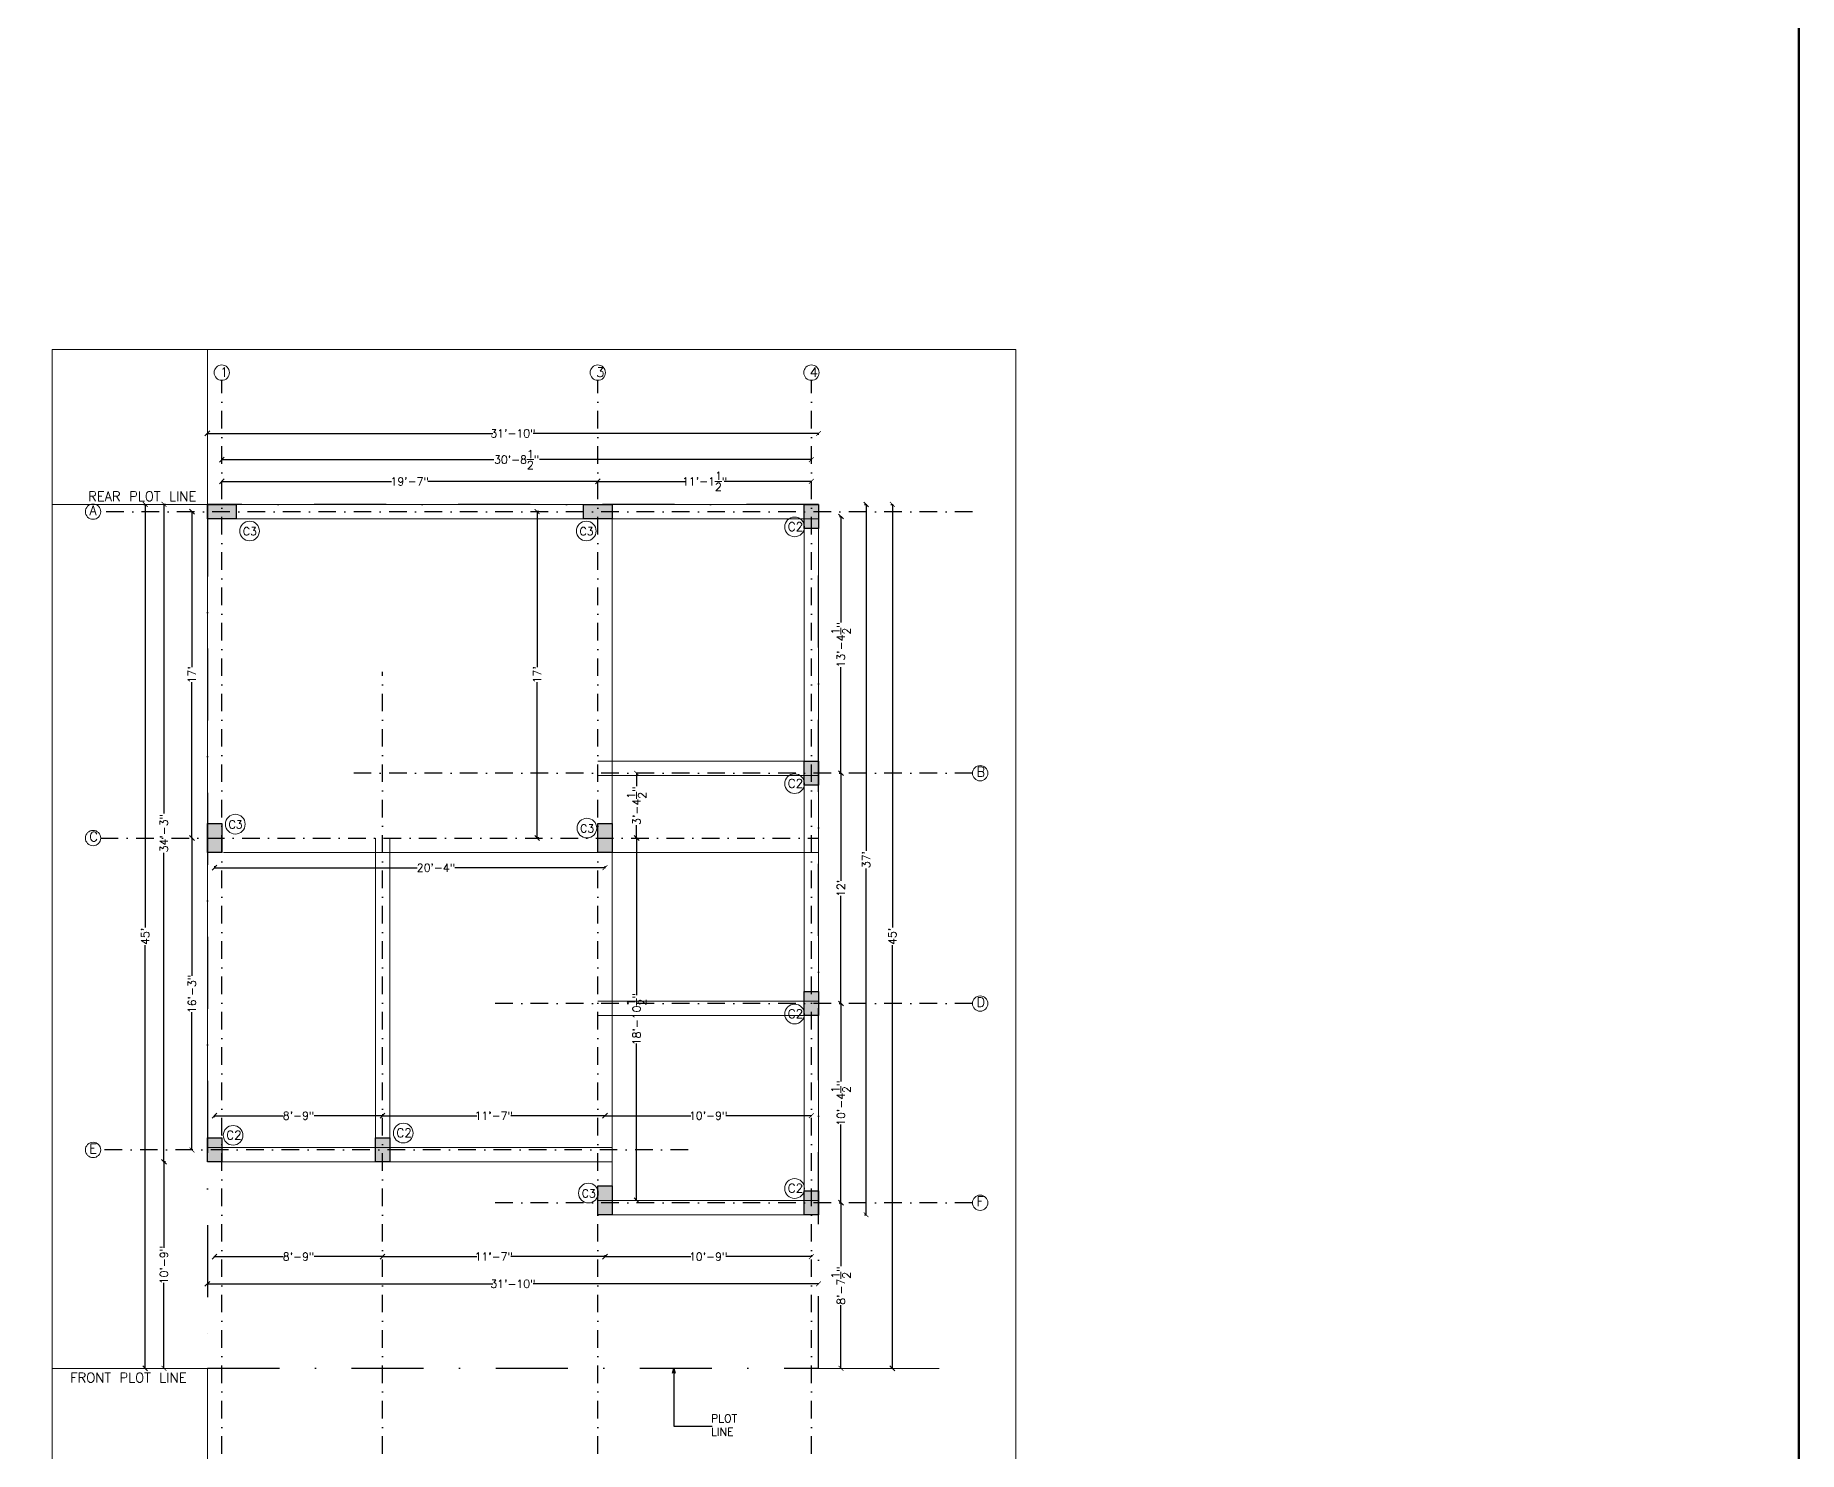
# Model space of a CAD drawing. Header units: inches. Extents: x 10416 to 14183, y 3009 to 10486.
# Drawn here: x 13081 to 14183, y 7371 to 8256 of the extents above; entities that cross this region are included whole.
import ezdxf

# ---------------------------------------------------------------- set-up
doc = ezdxf.new("R2010")
doc.units = ezdxf.units.IN
doc.header["$MEASUREMENT"] = 0
doc.header["$PDMODE"] = 98
doc.linetypes.add('DASHDOTX2', pattern=[2, 1, -0.5, 0, -0.5])
doc.layers.get('0').update_dxf_attribs({"lineweight": 9})
doc.layers.get('Defpoints').update_dxf_attribs({"lineweight": 9})
for name, color, linetype in [('A7- wall', 12, 'Continuous'), ('A7-column', 7, 'Continuous'), ('A7-cut out', 252, 'DASHDOTX2'), ('A7-text', 232, 'Continuous')]:
    doc.layers.add(name, color=color, linetype=linetype)
for name, color, linetype, lineweight in [('A7-dimention', 160, 'Continuous', 15), ('DIM', 7, 'Continuous', 9), ('Office furniture', 18, 'Continuous', 200), ('THIN', 8, 'Continuous', 9)]:
    doc.layers.add(name, color=color, linetype=linetype, lineweight=lineweight)
doc.styles.get("Standard").update_dxf_attribs({"font": 'txt.shx', "height": 5})
doc.styles.add('WORKING', font='txt.shx', dxfattribs={"height": 5})
doc.dimstyles.new('FERDIM', dxfattribs={"dimtxt": 5, "dimasz": 3, "dimexe": 0.1875, "dimexo": 0.375, "dimgap": 0.125, "dimtad": 0, "dimdec": 1, "dimzin": 0, "dimdsep": 46, "dimlunit": 4, "dimtxsty": 'Standard', "dimblk1": 'OBLIQUE', "dimblk2": 'ARCHTICK', "dimsah": 1, "dimcen": 0.09375, "dimdle": 0.1875, "dimclrd": 256, "dimclre": 256, "dimclrt": 256, "dimadec": 0, "dimazin": 3, "dimtfac": 1, "dimtdec": 1, "dimtofl": 0, "dimtmove": 1, "dimatfit": 3, "dimldrblk": 'OPEN30', "dimfxl": 1, "dimtolj": 1, "dimtzin": 0, "dimarcsym": 0})

# ---------------------------------------------------------------- blocks, each defined once
blk = doc.blocks.new('_Oblique')
at = {"color": 0, "linetype": 'ByBlock', "lineweight": -2}
blk.add_line((-0.5, -0.5), (0.5, 0.5), dxfattribs=at)
blk = doc.blocks.new('_ArchTick')
at = {"layer": 'DIM', "color": 0, "const_width": 0.15}
blk.add_lwpolyline([(-0.5, -0.5), (0.5, 0.5)], dxfattribs=at)
blk = doc.blocks.new('*D34')
at = {"layer": 'A7-dimention', "lineweight": -2, "ltscale": 45, "transparency": 16777216}
for p, q in [((13179.1, 7958.5), (13178.9, 7958.5)), ((13179.1, 7958.7), (13179.1, 7861.2)), ((13179.1, 7754.3), (13179.1, 7851.8)), ((13179.1, 7754.5), (13178.9, 7754.5))]:
    blk.add_line(p, q, dxfattribs=at)
at = {"layer": 'Defpoints', "color": 0, "lineweight": 13, "ltscale": 45, "transparency": 16777216}
for p in [(13179.1, 7958.5), (13179.1, 7754.5), (13179.1, 7754.5)]:
    blk.add_point(p, dxfattribs=at)
at = {"layer": 'A7-dimention', "lineweight": -2, "ltscale": 45, "transparency": 16777216, "xscale": 3, "yscale": 3, "zscale": 3}
for name, p, rotation in [('_Oblique', (13179.1, 7958.5), 90), ('_ArchTick', (13179.1, 7754.5), 270)]:
    blk.add_blockref(name, p, dxfattribs=dict(at, rotation=rotation))
at = {"layer": 'A7-dimention', "lineweight": 13, "ltscale": 45, "transparency": 16777216, "insert": (13179.1, 7856.5), "char_height": 5, "attachment_point": 5, "rotation": 90}
blk.add_mtext("\\A1;17'", dxfattribs=at)
blk = doc.blocks.new('_Open30')
at = {"color": 0, "linetype": 'ByBlock', "lineweight": -2}
for p, q in [((-1, 0.27), (0, 0)), ((0, 0), (-1, -0.27)), ((0, 0), (-1, 0))]:
    blk.add_line(p, q, dxfattribs=at)
blk = doc.blocks.new('*D35')
at = {"layer": 'A7-dimention', "lineweight": -2, "ltscale": 45, "transparency": 16777216}
for p, q in [((13179.1, 7754.5), (13178.9, 7754.5)), ((13179.1, 7754.7), (13179.1, 7668.3)), ((13179.1, 7559.3), (13179.1, 7645.6)), ((13179.1, 7559.5), (13178.9, 7559.5))]:
    blk.add_line(p, q, dxfattribs=at)
at = {"layer": 'Defpoints', "color": 0, "lineweight": 13, "ltscale": 45, "transparency": 16777216}
for p in [(13179.1, 7754.5), (13179.1, 7559.5), (13179.1, 7559.5)]:
    blk.add_point(p, dxfattribs=at)
at = {"layer": 'A7-dimention', "lineweight": -2, "ltscale": 45, "transparency": 16777216, "xscale": 3, "yscale": 3, "zscale": 3}
for name, p, rotation in [('_Oblique', (13179.1, 7754.5), 90), ('_ArchTick', (13179.1, 7559.5), 270)]:
    blk.add_blockref(name, p, dxfattribs=dict(at, rotation=rotation))
at = {"layer": 'A7-dimention', "lineweight": 13, "ltscale": 45, "transparency": 16777216, "insert": (13179.1, 7657), "char_height": 5, "attachment_point": 5, "rotation": 90}
blk.add_mtext('\\A1;16\'-3"', dxfattribs=at)
blk = doc.blocks.new('*D36')
at = {"layer": 'A7-dimention', "lineweight": -2, "ltscale": 45, "transparency": 16777216}
for p, q in [((13197.5, 7977.4), (13303.8, 7977.4)), ((13197.7, 7976.4), (13197.7, 7977.6)), ((13432.9, 7977.4), (13326.6, 7977.4)), ((13432.7, 7976.4), (13432.7, 7977.6))]:
    blk.add_line(p, q, dxfattribs=at)
at = {"layer": 'Defpoints', "color": 0, "lineweight": 13, "ltscale": 45, "transparency": 16777216}
for p in [(13432.7, 7977.4), (13197.7, 7963), (13432.7, 7963)]:
    blk.add_point(p, dxfattribs=at)
at = {"layer": 'A7-dimention', "lineweight": -2, "ltscale": 45, "transparency": 16777216, "xscale": 3, "yscale": 3, "zscale": 3}
blk.add_blockref('_ArchTick', (13432.7, 7977.4), dxfattribs=at)
at = {"layer": 'A7-dimention', "lineweight": -2, "ltscale": 45, "transparency": 16777216, "xscale": 3, "yscale": 3, "zscale": 3, "rotation": 180}
blk.add_blockref('_Oblique', (13197.7, 7977.4), dxfattribs=at)
at = {"layer": 'A7-dimention', "lineweight": 13, "ltscale": 45, "transparency": 16777216, "insert": (13315.2, 7977.4), "char_height": 5, "attachment_point": 5}
blk.add_mtext('\\A1;19\'-7"', dxfattribs=at)
blk = doc.blocks.new('*D37')
at = {"layer": 'A7-dimention', "lineweight": -2, "ltscale": 45, "transparency": 16777216}
for p, q in [((13432.5, 7977.4), (13487.3, 7977.4)), ((13432.7, 7976.4), (13432.7, 7977.6)), ((13566.4, 7977.4), (13511.7, 7977.4)), ((13566.2, 7977.4), (13566.2, 7977.6))]:
    blk.add_line(p, q, dxfattribs=at)
at = {"layer": 'Defpoints', "color": 0, "lineweight": 13, "ltscale": 45, "transparency": 16777216}
for p in [(13566.2, 7977.4), (13566.2, 7977.4), (13432.7, 7963)]:
    blk.add_point(p, dxfattribs=at)
at = {"layer": 'A7-dimention', "lineweight": -2, "ltscale": 45, "transparency": 16777216, "xscale": 3, "yscale": 3, "zscale": 3}
blk.add_blockref('_ArchTick', (13566.2, 7977.4), dxfattribs=at)
at = {"layer": 'A7-dimention', "lineweight": -2, "ltscale": 45, "transparency": 16777216, "xscale": 3, "yscale": 3, "zscale": 3, "rotation": 180}
blk.add_blockref('_Oblique', (13432.7, 7977.4), dxfattribs=at)
at = {"layer": 'A7-dimention', "lineweight": 13, "ltscale": 45, "transparency": 16777216, "insert": (13499.5, 7977.4), "char_height": 5, "attachment_point": 5}
blk.add_mtext('\\A1;11\'-1{\\H1.000000x;\\S1/2;}"', dxfattribs=at)
blk = doc.blocks.new('*D38')
at = {"layer": 'A7-dimention', "lineweight": -2, "ltscale": 45, "transparency": 16777216}
for p, q in [((13197.5, 7991), (13367.7, 7991)), ((13197.7, 7990), (13197.7, 7991.2)), ((13566.4, 7991), (13396.3, 7991)), ((13566.2, 7990), (13566.2, 7991.2))]:
    blk.add_line(p, q, dxfattribs=at)
at = {"layer": 'Defpoints', "color": 0, "lineweight": 13, "ltscale": 45, "transparency": 16777216}
for p in [(13566.2, 7991), (13197.7, 7982.4), (13566.2, 7983.4)]:
    blk.add_point(p, dxfattribs=at)
at = {"layer": 'A7-dimention', "lineweight": -2, "ltscale": 45, "transparency": 16777216, "xscale": 3, "yscale": 3, "zscale": 3, "rotation": 180}
blk.add_blockref('_Oblique', (13197.7, 7991), dxfattribs=at)
at = {"layer": 'A7-dimention', "lineweight": -2, "ltscale": 45, "transparency": 16777216, "xscale": 3, "yscale": 3, "zscale": 3}
blk.add_blockref('_ArchTick', (13566.2, 7991), dxfattribs=at)
at = {"layer": 'A7-dimention', "lineweight": 13, "ltscale": 45, "transparency": 16777216, "insert": (13382, 7991), "char_height": 5, "attachment_point": 5}
blk.add_mtext('\\A1;30\'-8{\\H1.000000x;\\S1/2;}"', dxfattribs=at)
blk = doc.blocks.new('*D39')
at = {"layer": 'A7-dimention', "lineweight": -2, "ltscale": 45, "transparency": 16777216}
for p, q in [((13188.5, 8007.4), (13367.1, 8007.4)), ((13188.7, 8006.4), (13188.7, 8007.6)), ((13570.9, 8007.4), (13392.3, 8007.4)), ((13570.7, 8006.4), (13570.7, 8007.6))]:
    blk.add_line(p, q, dxfattribs=at)
at = {"layer": 'Defpoints', "color": 0, "lineweight": 13, "ltscale": 45, "transparency": 16777216}
for p in [(13570.7, 8007.4), (13188.7, 7963), (13570.7, 7963)]:
    blk.add_point(p, dxfattribs=at)
at = {"layer": 'A7-dimention', "lineweight": -2, "ltscale": 45, "transparency": 16777216, "xscale": 3, "yscale": 3, "zscale": 3, "rotation": 180}
blk.add_blockref('_Oblique', (13188.7, 8007.4), dxfattribs=at)
at = {"layer": 'A7-dimention', "lineweight": -2, "ltscale": 45, "transparency": 16777216, "xscale": 3, "yscale": 3, "zscale": 3}
blk.add_blockref('_ArchTick', (13570.7, 8007.4), dxfattribs=at)
at = {"layer": 'A7-dimention', "lineweight": 13, "ltscale": 45, "transparency": 16777216, "insert": (13379.7, 8007.4), "char_height": 5, "attachment_point": 5}
blk.add_mtext('\\A1;31\'-10"', dxfattribs=at)
blk = doc.blocks.new('*D40')
at = {"layer": 'A7-dimention', "lineweight": -2, "ltscale": 45, "transparency": 16777216}
for p, q in [((13583.7, 7955.5), (13584.9, 7955.5)), ((13584.7, 7955.7), (13584.7, 7889.1)), ((13584.7, 7794.8), (13584.7, 7861.3)), ((13583.7, 7795), (13584.9, 7795))]:
    blk.add_line(p, q, dxfattribs=at)
at = {"layer": 'Defpoints', "color": 0, "lineweight": 13, "ltscale": 45, "transparency": 16777216}
for p in [(13573.7, 7955.5), (13573.7, 7795), (13584.7, 7795)]:
    blk.add_point(p, dxfattribs=at)
at = {"layer": 'A7-dimention', "lineweight": -2, "ltscale": 45, "transparency": 16777216, "xscale": 3, "yscale": 3, "zscale": 3}
for name, p, rotation in [('_Oblique', (13584.7, 7955.5), 90), ('_ArchTick', (13584.7, 7795), 270)]:
    blk.add_blockref(name, p, dxfattribs=dict(at, rotation=rotation))
at = {"layer": 'A7-dimention', "lineweight": 13, "ltscale": 45, "transparency": 16777216, "insert": (13584.7, 7875.2), "char_height": 5, "attachment_point": 5, "rotation": 90}
blk.add_mtext('\\A1;13\'-4{\\H1.000000x;\\S1/2;}"', dxfattribs=at)
blk = doc.blocks.new('*D41')
at = {"layer": 'A7-dimention', "lineweight": -2, "ltscale": 45, "transparency": 16777216}
for p, q in [((13583.7, 7795), (13584.9, 7795)), ((13584.7, 7795.2), (13584.7, 7727.7)), ((13584.7, 7650.8), (13584.7, 7718.3)), ((13584.7, 7651), (13584.5, 7651))]:
    blk.add_line(p, q, dxfattribs=at)
at = {"layer": 'Defpoints', "color": 0, "lineweight": 13, "ltscale": 45, "transparency": 16777216}
for p in [(13573.7, 7795), (13584.7, 7651), (13584.7, 7651)]:
    blk.add_point(p, dxfattribs=at)
at = {"layer": 'A7-dimention', "lineweight": -2, "ltscale": 45, "transparency": 16777216, "xscale": 3, "yscale": 3, "zscale": 3}
for name, p, rotation in [('_Oblique', (13584.7, 7795), 90), ('_ArchTick', (13584.7, 7651), 270)]:
    blk.add_blockref(name, p, dxfattribs=dict(at, rotation=rotation))
at = {"layer": 'A7-dimention', "lineweight": 13, "ltscale": 45, "transparency": 16777216, "insert": (13584.7, 7723), "char_height": 5, "attachment_point": 5, "rotation": 90}
blk.add_mtext("\\A1;12'", dxfattribs=at)
blk = doc.blocks.new('*D42')
at = {"layer": 'A7-dimention', "lineweight": -2, "ltscale": 45, "transparency": 16777216}
for p, q in [((13584.7, 7651), (13584.5, 7651)), ((13584.7, 7651.2), (13584.7, 7602.2)), ((13584.7, 7526.3), (13584.7, 7575.3)), ((13584.7, 7526.5), (13584.5, 7526.5))]:
    blk.add_line(p, q, dxfattribs=at)
at = {"layer": 'Defpoints', "color": 0, "lineweight": 13, "ltscale": 45, "transparency": 16777216}
for p in [(13584.7, 7651), (13584.7, 7526.5), (13584.7, 7526.5)]:
    blk.add_point(p, dxfattribs=at)
at = {"layer": 'A7-dimention', "lineweight": -2, "ltscale": 45, "transparency": 16777216, "xscale": 3, "yscale": 3, "zscale": 3}
for name, p, rotation in [('_Oblique', (13584.7, 7651), 90), ('_ArchTick', (13584.7, 7526.5), 270)]:
    blk.add_blockref(name, p, dxfattribs=dict(at, rotation=rotation))
at = {"layer": 'A7-dimention', "lineweight": 13, "ltscale": 45, "transparency": 16777216, "insert": (13584.7, 7588.7), "char_height": 5, "attachment_point": 5, "rotation": 90}
blk.add_mtext('\\A1;10\'-4{\\H1.000000x;\\S1/2;}"', dxfattribs=at)
blk = doc.blocks.new('*D43')
at = {"layer": 'A7-dimention', "lineweight": -2, "ltscale": 45, "transparency": 16777216}
for p, q in [((13615.8, 7963), (13617, 7963)), ((13616.8, 7963.2), (13616.8, 7698.5)), ((13616.8, 7422.8), (13616.8, 7687.4)), ((13615.8, 7423), (13617, 7423))]:
    blk.add_line(p, q, dxfattribs=at)
at = {"layer": 'Defpoints', "color": 0, "lineweight": 13, "ltscale": 45, "transparency": 16777216}
for p in [(13570.7, 7963), (13616.8, 7963), (13570.7, 7423)]:
    blk.add_point(p, dxfattribs=at)
at = {"layer": 'A7-dimention', "lineweight": -2, "ltscale": 45, "transparency": 16777216, "xscale": 3, "yscale": 3, "zscale": 3}
for name, p, rotation in [('_ArchTick', (13616.8, 7963), 90), ('_Oblique', (13616.8, 7423), 270)]:
    blk.add_blockref(name, p, dxfattribs=dict(at, rotation=rotation))
at = {"layer": 'A7-dimention', "lineweight": 13, "ltscale": 45, "transparency": 16777216, "insert": (13616.8, 7693), "char_height": 5, "attachment_point": 5, "rotation": 90}
blk.add_mtext("\\A1;45'", dxfattribs=at)
blk = doc.blocks.new('ryjyur')
at = {"layer": 'A7-text', "lineweight": 13, "ltscale": 45}
blk.add_circle((13295.1, 7902.4), 6.16, dxfattribs=at)
at = {"layer": 'A7-text', "lineweight": 13, "ltscale": 45, "insert": (13290.8, 7905.3), "char_height": 5.5, "attachment_point": 1, "style": 'WORKING'}
blk.add_mtext('C2', dxfattribs=at)
blk = doc.blocks.new('ryjyu')
at = {"layer": 'A7-text', "lineweight": 13, "ltscale": 45}
blk.add_circle((13331.6, 7902.4), 6.16, dxfattribs=at)
at = {"layer": 'A7-text', "lineweight": 13, "ltscale": 45, "insert": (13327.4, 7904.7), "char_height": 5, "attachment_point": 1, "style": 'WORKING'}
blk.add_mtext('C3', dxfattribs=at)
blk = doc.blocks.new('*D46')
at = {"layer": 'A7-dimention', "lineweight": -2, "ltscale": 45, "transparency": 16777216}
for p, q in [((13193.2, 7736.9), (13193.2, 7735.7)), ((13437.2, 7736.9), (13437.2, 7735.7)), ((13193, 7735.9), (13319.8, 7735.9)), ((13437.4, 7735.9), (13343.4, 7735.9))]:
    blk.add_line(p, q, dxfattribs=at)
at = {"layer": 'Defpoints', "color": 0, "lineweight": 13, "ltscale": 45, "transparency": 16777216}
for p in [(13193.2, 7745.5), (13437.2, 7745.5), (13437.2, 7735.9)]:
    blk.add_point(p, dxfattribs=at)
at = {"layer": 'A7-dimention', "lineweight": -2, "ltscale": 45, "transparency": 16777216, "xscale": 3, "yscale": 3, "zscale": 3, "rotation": 180}
blk.add_blockref('_Oblique', (13193.2, 7735.9), dxfattribs=at)
at = {"layer": 'A7-dimention', "lineweight": -2, "ltscale": 45, "transparency": 16777216, "xscale": 3, "yscale": 3, "zscale": 3}
blk.add_blockref('_ArchTick', (13437.2, 7735.9), dxfattribs=at)
at = {"layer": 'A7-dimention', "lineweight": 13, "ltscale": 45, "transparency": 16777216, "insert": (13331.6, 7735.9), "char_height": 5, "attachment_point": 5}
blk.add_mtext('\\A1;20\'-4"', dxfattribs=at)
blk = doc.blocks.new('*D47')
at = {"layer": 'A7-dimention', "lineweight": -2, "ltscale": 45, "transparency": 16777216}
for p, q in [((13193, 7580.9), (13236, 7580.9)), ((13193.2, 7579.9), (13193.2, 7581.1)), ((13298.4, 7580.9), (13255.4, 7580.9)), ((13298.2, 7581.9), (13298.2, 7580.7))]:
    blk.add_line(p, q, dxfattribs=at)
at = {"layer": 'Defpoints', "color": 0, "lineweight": 13, "ltscale": 45, "transparency": 16777216}
for p in [(13298.2, 7593.8), (13298.2, 7580.9), (13193.2, 7567)]:
    blk.add_point(p, dxfattribs=at)
at = {"layer": 'A7-dimention', "lineweight": -2, "ltscale": 45, "transparency": 16777216, "xscale": 3, "yscale": 3, "zscale": 3, "rotation": 180}
blk.add_blockref('_Oblique', (13193.2, 7580.9), dxfattribs=at)
at = {"layer": 'A7-dimention', "lineweight": -2, "ltscale": 45, "transparency": 16777216, "xscale": 3, "yscale": 3, "zscale": 3}
blk.add_blockref('_ArchTick', (13298.2, 7580.9), dxfattribs=at)
at = {"layer": 'A7-dimention', "lineweight": 13, "ltscale": 45, "transparency": 16777216, "insert": (13245.7, 7580.9), "char_height": 5, "attachment_point": 5}
blk.add_mtext('\\A1;8\'-9"', dxfattribs=at)
blk = doc.blocks.new('*D48')
at = {"layer": 'A7-dimention', "lineweight": -2, "ltscale": 45, "transparency": 16777216}
for p, q in [((13298, 7580.9), (13357.2, 7580.9)), ((13298.2, 7581.9), (13298.2, 7580.7)), ((13437.4, 7580.9), (13378.3, 7580.9)), ((13437.2, 7580.8), (13437.2, 7581.1))]:
    blk.add_line(p, q, dxfattribs=at)
at = {"layer": 'Defpoints', "color": 0, "lineweight": 13, "ltscale": 45, "transparency": 16777216}
for p in [(13298.2, 7593.8), (13437.2, 7580.9), (13437.2, 7580.4)]:
    blk.add_point(p, dxfattribs=at)
at = {"layer": 'A7-dimention', "lineweight": -2, "ltscale": 45, "transparency": 16777216, "xscale": 3, "yscale": 3, "zscale": 3, "rotation": 180}
blk.add_blockref('_Oblique', (13298.2, 7580.9), dxfattribs=at)
at = {"layer": 'A7-dimention', "lineweight": -2, "ltscale": 45, "transparency": 16777216, "xscale": 3, "yscale": 3, "zscale": 3}
blk.add_blockref('_ArchTick', (13437.2, 7580.9), dxfattribs=at)
at = {"layer": 'A7-dimention', "lineweight": 13, "ltscale": 45, "transparency": 16777216, "insert": (13367.7, 7580.9), "char_height": 5, "attachment_point": 5}
blk.add_mtext('\\A1;11\'-7"', dxfattribs=at)
blk = doc.blocks.new('*D49')
at = {"layer": 'A7-dimention', "lineweight": -2, "ltscale": 45, "transparency": 16777216}
for p, q in [((13437, 7580.9), (13490.8, 7580.9)), ((13437.2, 7580.8), (13437.2, 7581.1)), ((13566.4, 7580.9), (13512.7, 7580.9)), ((13566.2, 7580.8), (13566.2, 7581.1))]:
    blk.add_line(p, q, dxfattribs=at)
at = {"layer": 'Defpoints', "color": 0, "lineweight": 13, "ltscale": 45, "transparency": 16777216}
for p in [(13437.2, 7580.4), (13566.2, 7580.9), (13566.2, 7580.4)]:
    blk.add_point(p, dxfattribs=at)
at = {"layer": 'A7-dimention', "lineweight": -2, "ltscale": 45, "transparency": 16777216, "xscale": 3, "yscale": 3, "zscale": 3, "rotation": 180}
blk.add_blockref('_Oblique', (13437.2, 7580.9), dxfattribs=at)
at = {"layer": 'A7-dimention', "lineweight": -2, "ltscale": 45, "transparency": 16777216, "xscale": 3, "yscale": 3, "zscale": 3}
blk.add_blockref('_ArchTick', (13566.2, 7580.9), dxfattribs=at)
at = {"layer": 'A7-dimention', "lineweight": 13, "ltscale": 45, "transparency": 16777216, "insert": (13501.7, 7580.9), "char_height": 5, "attachment_point": 5}
blk.add_mtext('\\A1;10\'-9"', dxfattribs=at)
blk = doc.blocks.new('*D50')
at = {"layer": 'A7-dimention', "lineweight": -2, "ltscale": 45, "transparency": 16777216}
for p, q in [((13456, 7754.5), (13457.2, 7754.5)), ((13457, 7754.7), (13457, 7656.3)), ((13457, 7527.8), (13457, 7626.1)), ((13456, 7528), (13457.2, 7528))]:
    blk.add_line(p, q, dxfattribs=at)
at = {"layer": 'Defpoints', "color": 0, "lineweight": 13, "ltscale": 45, "transparency": 16777216}
for p in [(13446.8, 7754.5), (13457, 7754.5), (13446.8, 7528)]:
    blk.add_point(p, dxfattribs=at)
at = {"layer": 'A7-dimention', "lineweight": -2, "ltscale": 45, "transparency": 16777216, "xscale": 3, "yscale": 3, "zscale": 3}
for name, p, rotation in [('_ArchTick', (13457, 7754.5), 90), ('_Oblique', (13457, 7528), 270)]:
    blk.add_blockref(name, p, dxfattribs=dict(at, rotation=rotation))
at = {"layer": 'A7-dimention', "lineweight": 13, "ltscale": 45, "transparency": 16777216, "insert": (13457, 7641.2), "char_height": 5, "attachment_point": 5, "rotation": 90}
blk.add_mtext('\\A1;18\'-10{\\H1.000000x;\\S1/2;}"', dxfattribs=at)
blk = doc.blocks.new('*D51')
at = {"layer": 'A7-dimention', "lineweight": -2, "ltscale": 45, "transparency": 16777216}
for p, q in [((13457, 7795), (13456.8, 7795)), ((13457, 7795.2), (13457, 7786.9)), ((13457, 7754.3), (13457, 7762.5)), ((13456, 7754.5), (13457.2, 7754.5))]:
    blk.add_line(p, q, dxfattribs=at)
at = {"layer": 'Defpoints', "color": 0, "lineweight": 13, "ltscale": 45, "transparency": 16777216}
for p in [(13457, 7795), (13457, 7795), (13446.8, 7754.5)]:
    blk.add_point(p, dxfattribs=at)
at = {"layer": 'A7-dimention', "lineweight": -2, "ltscale": 45, "transparency": 16777216, "xscale": 3, "yscale": 3, "zscale": 3}
for name, p, rotation in [('_ArchTick', (13457, 7795), 90), ('_Oblique', (13457, 7754.5), 270)]:
    blk.add_blockref(name, p, dxfattribs=dict(at, rotation=rotation))
at = {"layer": 'A7-dimention', "lineweight": 13, "ltscale": 45, "transparency": 16777216, "insert": (13457, 7774.7), "char_height": 5, "attachment_point": 5, "rotation": 90}
blk.add_mtext('\\A1;3\'-4{\\H1.000000x;\\S1/2;}"', dxfattribs=at)
blk = doc.blocks.new('rthnry')
at = {"ltscale": 45}
blk.add_hatch(color=5, dxfattribs=at).paths.add_polyline_path([(12508, 7803.3), (12517, 7803.3), (12517, 7785.3), (12508, 7785.3)])
at = {"color": 5, "ltscale": 45}
blk.add_lwpolyline([(12508, 7803.3), (12517, 7803.3), (12517, 7785.3), (12508, 7785.3)], close=True, dxfattribs=at)
blk = doc.blocks.new('rtbhynrj')
at = {"ltscale": 45}
blk.add_hatch(color=6, dxfattribs=at).paths.add_polyline_path([(12525.7, 7803.3), (12534.7, 7803.3), (12534.7, 7788.3), (12525.7, 7788.3)])
at = {"color": 6, "ltscale": 45}
blk.add_lwpolyline([(12525.7, 7803.3), (12534.7, 7803.3), (12534.7, 7788.3), (12525.7, 7788.3)], close=True, dxfattribs=at)
blk = doc.blocks.new('bgghgfgygg')
at = {"layer": 'A7-column'}
for p, rotation in [((6603.4, 20471), 270), ((6838.4, 20471), 270), ((26905.8, 15548.8), 180), ((27149.8, 15548.8), 180), ((27149.8, 15322.3), 180)]:
    blk.add_blockref('rthnry', p, dxfattribs=dict(at, rotation=rotation))
for p in [(2236, 159.7), (2236, -0.8), (2236, -144.8), (1863, -236.3), (1968, -236.3), (2236, -269.3)]:
    blk.add_blockref('rtbhynrj', p, dxfattribs=at)
blk = doc.blocks.new('*D58')
at = {"layer": 'A7-dimention', "lineweight": -2, "ltscale": 45, "transparency": 16777216}
for p, q in [((13395.8, 7958.5), (13394.6, 7958.5)), ((13394.8, 7958.7), (13394.8, 7861.2)), ((13394.8, 7754.3), (13394.8, 7851.8)), ((13395.8, 7754.5), (13394.6, 7754.5))]:
    blk.add_line(p, q, dxfattribs=at)
at = {"layer": 'Defpoints', "color": 0, "lineweight": 13, "ltscale": 45, "transparency": 16777216}
for p in [(13394.8, 7958.5), (13397.8, 7958.5), (13397.8, 7754.5)]:
    blk.add_point(p, dxfattribs=at)
at = {"layer": 'A7-dimention', "lineweight": -2, "ltscale": 45, "transparency": 16777216, "xscale": 3, "yscale": 3, "zscale": 3}
for name, p, rotation in [('_ArchTick', (13394.8, 7958.5), 90), ('_Oblique', (13394.8, 7754.5), 270)]:
    blk.add_blockref(name, p, dxfattribs=dict(at, rotation=rotation))
at = {"layer": 'A7-dimention', "lineweight": 13, "ltscale": 45, "transparency": 16777216, "insert": (13394.8, 7856.5), "char_height": 5, "attachment_point": 5, "rotation": 90}
blk.add_mtext("\\A1;17'", dxfattribs=at)
blk = doc.blocks.new('*D59')
at = {"layer": 'A7-dimention', "lineweight": -2, "ltscale": 45, "transparency": 16777216}
for p, q in [((13584.7, 7526.7), (13584.7, 7486.9)), ((13584.7, 7526.5), (13584.9, 7526.5)), ((13584.7, 7422.8), (13584.7, 7462.5)), ((13584.7, 7423), (13584.9, 7423))]:
    blk.add_line(p, q, dxfattribs=at)
at = {"layer": 'Defpoints', "color": 0, "lineweight": 13, "ltscale": 45, "transparency": 16777216}
for p in [(13584.5, 7526.5), (13584.5, 7423), (13584.7, 7423)]:
    blk.add_point(p, dxfattribs=at)
at = {"layer": 'A7-dimention', "lineweight": -2, "ltscale": 45, "transparency": 16777216, "xscale": 3, "yscale": 3, "zscale": 3}
for name, p, rotation in [('_Oblique', (13584.7, 7526.5), 90), ('_ArchTick', (13584.7, 7423), 270)]:
    blk.add_blockref(name, p, dxfattribs=dict(at, rotation=rotation))
at = {"layer": 'A7-dimention', "lineweight": 13, "ltscale": 45, "transparency": 16777216, "insert": (13584.7, 7474.7), "char_height": 5, "attachment_point": 5, "rotation": 90}
blk.add_mtext('\\A1;8\'-7{\\H1.000000x;\\S1/2;}"', dxfattribs=at)
blk = doc.blocks.new('*D60')
at = {"layer": 'A7-dimention', "lineweight": -2, "ltscale": 45, "transparency": 16777216}
for p, q in [((13193, 7492.8), (13236, 7492.8)), ((13193.2, 7492.8), (13193.2, 7493)), ((13298.4, 7492.8), (13255.4, 7492.8)), ((13298.2, 7492.8), (13298.2, 7493))]:
    blk.add_line(p, q, dxfattribs=at)
at = {"layer": 'Defpoints', "color": 0, "lineweight": 13, "ltscale": 45, "transparency": 16777216}
for p in [(13193.2, 7492.8), (13298.2, 7492.8), (13298.2, 7492.8)]:
    blk.add_point(p, dxfattribs=at)
at = {"layer": 'A7-dimention', "lineweight": -2, "ltscale": 45, "transparency": 16777216, "xscale": 3, "yscale": 3, "zscale": 3, "rotation": 180}
blk.add_blockref('_Oblique', (13193.2, 7492.8), dxfattribs=at)
at = {"layer": 'A7-dimention', "lineweight": -2, "ltscale": 45, "transparency": 16777216, "xscale": 3, "yscale": 3, "zscale": 3}
blk.add_blockref('_ArchTick', (13298.2, 7492.8), dxfattribs=at)
at = {"layer": 'A7-dimention', "lineweight": 13, "ltscale": 45, "transparency": 16777216, "insert": (13245.7, 7492.8), "char_height": 5, "attachment_point": 5}
blk.add_mtext('\\A1;8\'-9"', dxfattribs=at)
blk = doc.blocks.new('*D61')
at = {"layer": 'A7-dimention', "lineweight": -2, "ltscale": 45, "transparency": 16777216}
for p, q in [((13298, 7492.8), (13357.2, 7492.8)), ((13298.2, 7492.8), (13298.2, 7493)), ((13437.4, 7492.8), (13378.3, 7492.8)), ((13437.2, 7493.8), (13437.2, 7492.7))]:
    blk.add_line(p, q, dxfattribs=at)
at = {"layer": 'Defpoints', "color": 0, "lineweight": 13, "ltscale": 45, "transparency": 16777216}
for p in [(13437.2, 7603.4), (13298.2, 7492.8), (13437.2, 7492.8)]:
    blk.add_point(p, dxfattribs=at)
at = {"layer": 'A7-dimention', "lineweight": -2, "ltscale": 45, "transparency": 16777216, "xscale": 3, "yscale": 3, "zscale": 3, "rotation": 180}
blk.add_blockref('_Oblique', (13298.2, 7492.8), dxfattribs=at)
at = {"layer": 'A7-dimention', "lineweight": -2, "ltscale": 45, "transparency": 16777216, "xscale": 3, "yscale": 3, "zscale": 3}
blk.add_blockref('_ArchTick', (13437.2, 7492.8), dxfattribs=at)
at = {"layer": 'A7-dimention', "lineweight": 13, "ltscale": 45, "transparency": 16777216, "insert": (13367.7, 7492.8), "char_height": 5, "attachment_point": 5}
blk.add_mtext('\\A1;11\'-7"', dxfattribs=at)
blk = doc.blocks.new('*D62')
at = {"layer": 'A7-dimention', "lineweight": -2, "ltscale": 45, "transparency": 16777216}
for p, q in [((13437, 7492.8), (13490.8, 7492.8)), ((13437.2, 7493.8), (13437.2, 7492.7)), ((13566.4, 7492.8), (13512.7, 7492.8)), ((13566.2, 7493.8), (13566.2, 7492.7))]:
    blk.add_line(p, q, dxfattribs=at)
at = {"layer": 'Defpoints', "color": 0, "lineweight": 13, "ltscale": 45, "transparency": 16777216}
for p in [(13437.2, 7603.4), (13566.2, 7495.7), (13566.2, 7492.8)]:
    blk.add_point(p, dxfattribs=at)
at = {"layer": 'A7-dimention', "lineweight": -2, "ltscale": 45, "transparency": 16777216, "xscale": 3, "yscale": 3, "zscale": 3, "rotation": 180}
blk.add_blockref('_Oblique', (13437.2, 7492.8), dxfattribs=at)
at = {"layer": 'A7-dimention', "lineweight": -2, "ltscale": 45, "transparency": 16777216, "xscale": 3, "yscale": 3, "zscale": 3}
blk.add_blockref('_ArchTick', (13566.2, 7492.8), dxfattribs=at)
at = {"layer": 'A7-dimention', "lineweight": 13, "ltscale": 45, "transparency": 16777216, "insert": (13501.7, 7492.8), "char_height": 5, "attachment_point": 5}
blk.add_mtext('\\A1;10\'-9"', dxfattribs=at)
blk = doc.blocks.new('*D63')
at = {"layer": 'A7-dimention', "lineweight": -2, "ltscale": 45, "transparency": 16777216}
for p, q in [((13188.5, 7475.8), (13367.1, 7475.8)), ((13188.7, 7475.8), (13188.7, 7475.9)), ((13570.9, 7475.8), (13392.3, 7475.8)), ((13570.7, 7475.8), (13570.7, 7475.9))]:
    blk.add_line(p, q, dxfattribs=at)
at = {"layer": 'Defpoints', "color": 0, "lineweight": 13, "ltscale": 45, "transparency": 16777216}
for p in [(13188.7, 7475.8), (13570.7, 7475.8), (13570.7, 7475.8)]:
    blk.add_point(p, dxfattribs=at)
at = {"layer": 'A7-dimention', "lineweight": -2, "ltscale": 45, "transparency": 16777216, "xscale": 3, "yscale": 3, "zscale": 3, "rotation": 180}
blk.add_blockref('_Oblique', (13188.7, 7475.8), dxfattribs=at)
at = {"layer": 'A7-dimention', "lineweight": -2, "ltscale": 45, "transparency": 16777216, "xscale": 3, "yscale": 3, "zscale": 3}
blk.add_blockref('_ArchTick', (13570.7, 7475.8), dxfattribs=at)
at = {"layer": 'A7-dimention', "lineweight": 13, "ltscale": 45, "transparency": 16777216, "insert": (13379.7, 7475.8), "char_height": 5, "attachment_point": 5}
blk.add_mtext('\\A1;31\'-10"', dxfattribs=at)
blk = doc.blocks.new('yjyuk')
at = {"layer": 'A7-cut out', "ltscale": 45}
blk.add_line((14470.7, 9163), (14088.7, 9163), dxfattribs=at)
blk.add_lwpolyline([(14088.7, 9163), (14088.7, 8623), (14470.7, 8623), (14470.7, 9163)], dxfattribs=at)
blk = doc.blocks.new('*D66')
at = {"layer": 'A7-dimention', "lineweight": -2, "ltscale": 45, "transparency": 16777216}
for p, q in [((13162.6, 7963), (13161.4, 7963)), ((13161.6, 7963.2), (13161.6, 7769.7)), ((13161.6, 7551.8), (13161.6, 7745.3)), ((13162.6, 7552), (13161.4, 7552))]:
    blk.add_line(p, q, dxfattribs=at)
at = {"layer": 'Defpoints', "color": 0, "lineweight": 13, "ltscale": 45, "transparency": 16777216}
for p in [(13161.6, 7963), (13188.7, 7963), (13188.7, 7552)]:
    blk.add_point(p, dxfattribs=at)
at = {"layer": 'A7-dimention', "lineweight": -2, "ltscale": 45, "transparency": 16777216, "xscale": 3, "yscale": 3, "zscale": 3}
for name, p, rotation in [('_ArchTick', (13161.6, 7963), 90), ('_Oblique', (13161.6, 7552), 270)]:
    blk.add_blockref(name, p, dxfattribs=dict(at, rotation=rotation))
at = {"layer": 'A7-dimention', "lineweight": 13, "ltscale": 45, "transparency": 16777216, "insert": (13161.6, 7757.5), "char_height": 5, "attachment_point": 5, "rotation": 90}
blk.add_mtext('\\A1;34\'-3"', dxfattribs=at)
blk = doc.blocks.new('*D67')
at = {"layer": 'A7-dimention', "lineweight": -2, "ltscale": 45, "transparency": 16777216}
for p, q in [((13161.6, 7552), (13161.4, 7552)), ((13161.6, 7552.2), (13161.6, 7498.4)), ((13161.6, 7422.8), (13161.6, 7476.5)), ((13161.6, 7423), (13161.4, 7423))]:
    blk.add_line(p, q, dxfattribs=at)
at = {"layer": 'Defpoints', "color": 0, "lineweight": 13, "ltscale": 45, "transparency": 16777216}
for p in [(13161.6, 7552), (13161.6, 7423), (13161.6, 7423)]:
    blk.add_point(p, dxfattribs=at)
at = {"layer": 'A7-dimention', "lineweight": -2, "ltscale": 45, "transparency": 16777216, "xscale": 3, "yscale": 3, "zscale": 3}
for name, p, rotation in [('_Oblique', (13161.6, 7552), 90), ('_ArchTick', (13161.6, 7423), 270)]:
    blk.add_blockref(name, p, dxfattribs=dict(at, rotation=rotation))
at = {"layer": 'A7-dimention', "lineweight": 13, "ltscale": 45, "transparency": 16777216, "insert": (13161.6, 7487.5), "char_height": 5, "attachment_point": 5, "rotation": 90}
blk.add_mtext('\\A1;10\'-9"', dxfattribs=at)
blk = doc.blocks.new('*D68')
at = {"layer": 'A7-dimention', "lineweight": -2, "ltscale": 45, "transparency": 16777216}
for p, q in [((13149, 7963), (13150, 7963)), ((13149.9, 7963.2), (13149.9, 7698.5)), ((13149.9, 7422.8), (13149.9, 7687.4)), ((13149, 7423), (13150, 7423))]:
    blk.add_line(p, q, dxfattribs=at)
at = {"layer": 'Defpoints', "color": 0, "lineweight": 13, "ltscale": 45, "transparency": 16777216}
for p in [(13148.7, 7963), (13149.9, 7963), (13148.7, 7423)]:
    blk.add_point(p, dxfattribs=at)
at = {"layer": 'A7-dimention', "lineweight": -2, "ltscale": 45, "transparency": 16777216, "xscale": 3, "yscale": 3, "zscale": 3}
for name, p, rotation in [('_ArchTick', (13149.9, 7963), 90), ('_Oblique', (13149.9, 7423), 270)]:
    blk.add_blockref(name, p, dxfattribs=dict(at, rotation=rotation))
at = {"layer": 'A7-dimention', "lineweight": 13, "ltscale": 45, "transparency": 16777216, "insert": (13149.9, 7693), "char_height": 5, "attachment_point": 5, "rotation": 90}
blk.add_mtext("\\A1;45'", dxfattribs=at)
blk = doc.blocks.new('*D69')
at = {"layer": 'A7-dimention', "lineweight": -2, "ltscale": 45, "transparency": 16777216}
for p, q in [((13599.4, 7963), (13600.6, 7963)), ((13600.4, 7963.2), (13600.4, 7746.5)), ((13600.4, 7518.8), (13600.4, 7735.4)), ((13599.4, 7519), (13600.6, 7519))]:
    blk.add_line(p, q, dxfattribs=at)
at = {"layer": 'Defpoints', "color": 0, "lineweight": 13, "ltscale": 45, "transparency": 16777216}
for p in [(13570.7, 7963), (13570.7, 7519), (13600.4, 7519)]:
    blk.add_point(p, dxfattribs=at)
at = {"layer": 'A7-dimention', "lineweight": -2, "ltscale": 45, "transparency": 16777216, "xscale": 3, "yscale": 3, "zscale": 3}
for name, p, rotation in [('_Oblique', (13600.4, 7963), 90), ('_ArchTick', (13600.4, 7519), 270)]:
    blk.add_blockref(name, p, dxfattribs=dict(at, rotation=rotation))
at = {"layer": 'A7-dimention', "lineweight": 13, "ltscale": 45, "transparency": 16777216, "insert": (13600.4, 7741), "char_height": 5, "attachment_point": 5, "rotation": 90}
blk.add_mtext("\\A1;37'", dxfattribs=at)

msp = doc.modelspace()

# ---------------------------------------------------------------- linework, layer by layer
at = {"ltscale": 45}
for p, q in [((13432.71, 7793.47), (13570.71, 7793.47)), ((13293.71, 7551.97), (13293.71, 7754.47)), ((13432.71, 7643.47), (13570.71, 7643.47)), ((13432.71, 7518.97), (13570.71, 7518.97))]:
    msp.add_line(p, q, dxfattribs=at)
for points in [[(13441.71, 7962.97), (13441.71, 7518.97)], [(13570.71, 7802.47), (13432.71, 7802.47)], [(13302.71, 7754.47), (13302.71, 7551.97)], [(13198.71, 7745.47), (13570.71, 7745.47)], [(13570.71, 7652.47), (13432.71, 7652.47)], [(13441.71, 7560.97), (13188.71, 7560.97)], [(13570.71, 7527.97), (13432.71, 7527.97)]]:
    msp.add_lwpolyline(points, dxfattribs=at)
at = {"layer": 'A7- wall', "color": 0, "lineweight": 13, "ltscale": 45}
for p, q in [((13188.71, 8059.82), (13188.71, 7551.97)), ((13206.71, 7953.97), (13206.71, 7962.97)), ((13561.71, 7962.97), (13561.71, 7518.97)), ((13188.71, 7551.97), (13441.71, 7551.97)), ((13188.71, 7422.97), (13091.82, 7422.97)), ((13188.71, 7422.97), (13188.71, 7335.46)), ((13570.71, 7422.97), (13646.06, 7422.97))]:
    msp.add_line(p, q, dxfattribs=at)
for points in [[(13570.71, 7518.97), (13570.71, 7962.97)], [(13188.71, 7953.97), (13570.71, 7953.97)]]:
    msp.add_lwpolyline(points, dxfattribs=at)
at = {"layer": 'A7-cut out', "ltscale": 11}
for p, q in [((13197.71, 7347.49), (13197.71, 8040.58)), ((13432.71, 7347.49), (13432.71, 8040.58)), ((13566.21, 7347.49), (13566.21, 8040.58)), ((13666.88, 7958.47), (13122.06, 7958.47)), ((13298.21, 7347.49), (13298.21, 7858.28)), ((13666.88, 7794.97), (13279.21, 7794.97)), ((13122.06, 7754.47), (13570.71, 7754.47)), ((13666.88, 7650.97), (13365.14, 7650.97)), ((13489.12, 7559.47), (13122.06, 7559.47)), ((13666.88, 7526.47), (13364.99, 7526.47))]:
    msp.add_line(p, q, dxfattribs=at)
at = {"layer": 'A7-dimention', "lineweight": 13, "ltscale": 45}
msp.add_line((13091.82, 7962.97), (13570.71, 7962.97), dxfattribs=at)
at = {"layer": 'A7-text', "lineweight": 13, "ltscale": 45}
for centre in [(13197.71, 8045.37), (13432.71, 8045.37), (13566.21, 8045.37), (13117.27, 7958.47), (13671.68, 7794.97), (13117.27, 7754.47), (13671.68, 7650.97), (13117.27, 7559.47), (13671.68, 7526.47)]:
    msp.add_circle(centre, 4.79, dxfattribs=at)
at = {"layer": 'Office furniture', "color": 7, "lineweight": 211, "ltscale": 45}
msp.add_lwpolyline([(10416.14, 10486.34), (14183.24, 10486.34), (14183.24, 3009.29), (10416.14, 3009.29)], close=True, dxfattribs=at)
at = {"layer": 'THIN', "color": 7, "ltscale": 0.6}
msp.add_lwpolyline([(13693.98, 7226.06), (13693.98, 8059.82), (13091.82, 8059.82), (13091.82, 7226.06)], dxfattribs=at)

# ---------------------------------------------------------------- block references
at = {"layer": 'A7-column', "lineweight": 13}
msp.add_blockref('bgghgfgygg', (-1200, 0), dxfattribs=at)
at = {"layer": 'A7-cut out', "ltscale": 45}
msp.add_blockref('yjyuk', (-900, -1200), dxfattribs=at)
at = {"layer": 'A7-text', "lineweight": 13, "ltscale": 45}
for name, p in [('ryjyu', (-116.51, 43.98)), ('ryjyu', (93.92, 43.98)), ('ryjyur', (260.61, 46.55)), ('ryjyur', (260.61, -113.95)), ('ryjyu', (-125.42, -139.27)), ('ryjyu', (94.29, -141.75)), ('ryjyur', (260.61, -257.95)), ('ryjyur', (-90.31, -333.77)), ('ryjyur', (16.02, -332.35)), ('ryjyu', (95.25, -369.87)), ('ryjyur', (260.61, -367.01))]:
    msp.add_blockref(name, p, dxfattribs=at)

# ---------------------------------------------------------------- texts
at = {"layer": 'A7- wall', "color": 0, "lineweight": 13, "ltscale": 45, "insert": (13503.49, 7394.14), "char_height": 5, "attachment_point": 1, "style": 'WORKING'}
msp.add_mtext_dynamic_manual_height_columns('PLOT LINE', width=1.234, gutter_width=25, heights=[0], dxfattribs=at)
at = {"layer": 'A7-dimention', "lineweight": 13, "ltscale": 45, "char_height": 6, "attachment_point": 1, "style": 'WORKING'}
for s, insert in [('REAR PLOT LINE', (13114.2, 7971.11)), ('FRONT PLOT LINE', (13103.01, 7420.2))]:
    msp.add_mtext_dynamic_manual_height_columns(s, width=93.5185, gutter_width=25, heights=[0], dxfattribs=dict(at, insert=insert))
at = {"layer": 'A7-text', "lineweight": 13, "ltscale": 45, "char_height": 6, "attachment_point": 1, "style": 'WORKING'}
for s, insert in [('1', (13196.68, 8048.68)), ('3', (13431.68, 8048.68)), ('4', (13565.18, 8048.68)), ('A', (13114.94, 7962.37)), ('B', (13669.34, 7798.87)), ('C', (13114.94, 7758.37)), ('D', (13669.34, 7654.87)), ('E', (13114.94, 7563.37)), ('F', (13669.34, 7530.37))]:
    msp.add_mtext_dynamic_manual_height_columns(s, width=0.2604, gutter_width=25, heights=[0], dxfattribs=dict(at, insert=insert))

# ---------------------------------------------------------------- dimensions: what is measured, and where the dimension line sits
at = {"layer": 'A7-dimention', "lineweight": 13, "ltscale": 45}
for base, p1, p2, picture, middle in [((13570.71, 8007.38), (13188.71, 7962.97), (13570.71, 7962.97), '*D39', (13379.71, 8007.38)), ((13566.21, 7990.97), (13197.71, 7982.37), (13566.21, 7983.37), '*D38', (13381.96, 7990.97)), ((13432.71, 7977.37), (13197.71, 7962.97), (13432.71, 7962.97), '*D36', (13315.21, 7977.37)), ((13566.21, 7977.37), (13432.71, 7962.97), (13566.21, 7977.37), '*D37', (13499.46, 7977.37)), ((13298.21, 7580.93), (13193.21, 7566.97), (13298.21, 7593.78), '*D47', (13245.71, 7580.93)), ((13437.21, 7492.84), (13298.21, 7492.84), (13437.21, 7603.41), '*D61', (13367.71, 7492.84)), ((13437.21, 7580.93), (13298.21, 7593.78), (13437.21, 7580.44), '*D48', (13367.71, 7580.93)), ((13566.21, 7492.84), (13437.21, 7603.41), (13566.21, 7495.66), '*D62', (13501.71, 7492.84)), ((13566.21, 7580.93), (13437.21, 7580.44), (13566.21, 7580.44), '*D49', (13501.71, 7580.93)), ((13298.21, 7492.84), (13193.21, 7492.84), (13298.21, 7492.84), '*D60', (13245.71, 7492.84)), ((13570.71, 7475.76), (13188.71, 7475.76), (13570.71, 7475.76), '*D63', (13379.71, 7475.76))]:
    dim = msp.add_linear_dim(base=base, p1=p1, p2=p2, dimstyle='FERDIM', override={"dimfxlon": 1}, dxfattribs=at)
    dim.commit()
    dim.dimension.update_dxf_attribs({"geometry": picture, "text_midpoint": middle})
for base, p1, p2, picture, middle in [((13149.86, 7962.97), (13148.66, 7422.97), (13148.66, 7962.97), '*D68', (13149.86, 7692.97)), ((13161.59, 7962.97), (13188.71, 7551.97), (13188.71, 7962.97), '*D66', (13161.59, 7757.47)), ((13179.11, 7754.47), (13179.11, 7958.47), (13179.11, 7754.47), '*D34', (13179.11, 7856.47)), ((13394.83, 7958.47), (13397.76, 7754.47), (13397.76, 7958.47), '*D58', (13394.83, 7856.47)), ((13616.81, 7962.97), (13570.71, 7422.97), (13570.71, 7962.97), '*D43', (13616.81, 7692.97)), ((13600.41, 7518.97), (13570.71, 7962.97), (13570.71, 7518.97), '*D69', (13600.41, 7740.97)), ((13584.68, 7794.97), (13573.71, 7955.47), (13573.71, 7794.97), '*D40', (13584.68, 7875.22)), ((13457.02, 7794.97), (13446.78, 7754.47), (13457.02, 7794.97), '*D51', (13457.02, 7774.72)), ((13584.68, 7650.97), (13573.71, 7794.97), (13584.68, 7650.97), '*D41', (13584.68, 7722.97)), ((13179.11, 7559.47), (13179.11, 7754.47), (13179.11, 7559.47), '*D35', (13179.11, 7656.97)), ((13457.02, 7754.47), (13446.78, 7527.97), (13446.78, 7754.47), '*D50', (13457.02, 7641.22)), ((13584.68, 7526.47), (13584.68, 7650.97), (13584.68, 7526.47), '*D42', (13584.68, 7588.72)), ((13161.59, 7422.97), (13161.59, 7551.97), (13161.59, 7422.97), '*D67', (13161.59, 7487.47)), ((13584.68, 7422.97), (13584.49, 7526.47), (13584.49, 7422.97), '*D59', (13584.68, 7474.72))]:
    dim = msp.add_linear_dim(base=base, p1=p1, p2=p2, angle=90, dimstyle='FERDIM', override={"dimfxlon": 1}, dxfattribs=at)
    dim.commit()
    dim.dimension.update_dxf_attribs({"geometry": picture, "text_midpoint": middle})
dim = msp.add_linear_dim(base=(13437.21, 7735.9), p1=(13193.21, 7745.47), p2=(13437.21, 7745.47), dimstyle='FERDIM', override={"dimfxlon": 1}, dxfattribs=at)
dim.commit()
dim.dimension.update_dxf_attribs({"geometry": '*D46', "text_midpoint": (13331.59, 7735.9), "dimtype": 128})

# ---------------------------------------------------------------- leaders
at = {"layer": 'A7- wall', "color": 0, "lineweight": 13, "ltscale": 45}
msp.add_leader([(13480.24, 7422.97), (13480.24, 7386.83), (13504.11, 7386.83)], dimstyle='FERDIM', override={"dimgap": 0.125, "dimtad": 0, "dimfxlon": 1}, dxfattribs=at)

doc.saveas('drawing.dxf')
